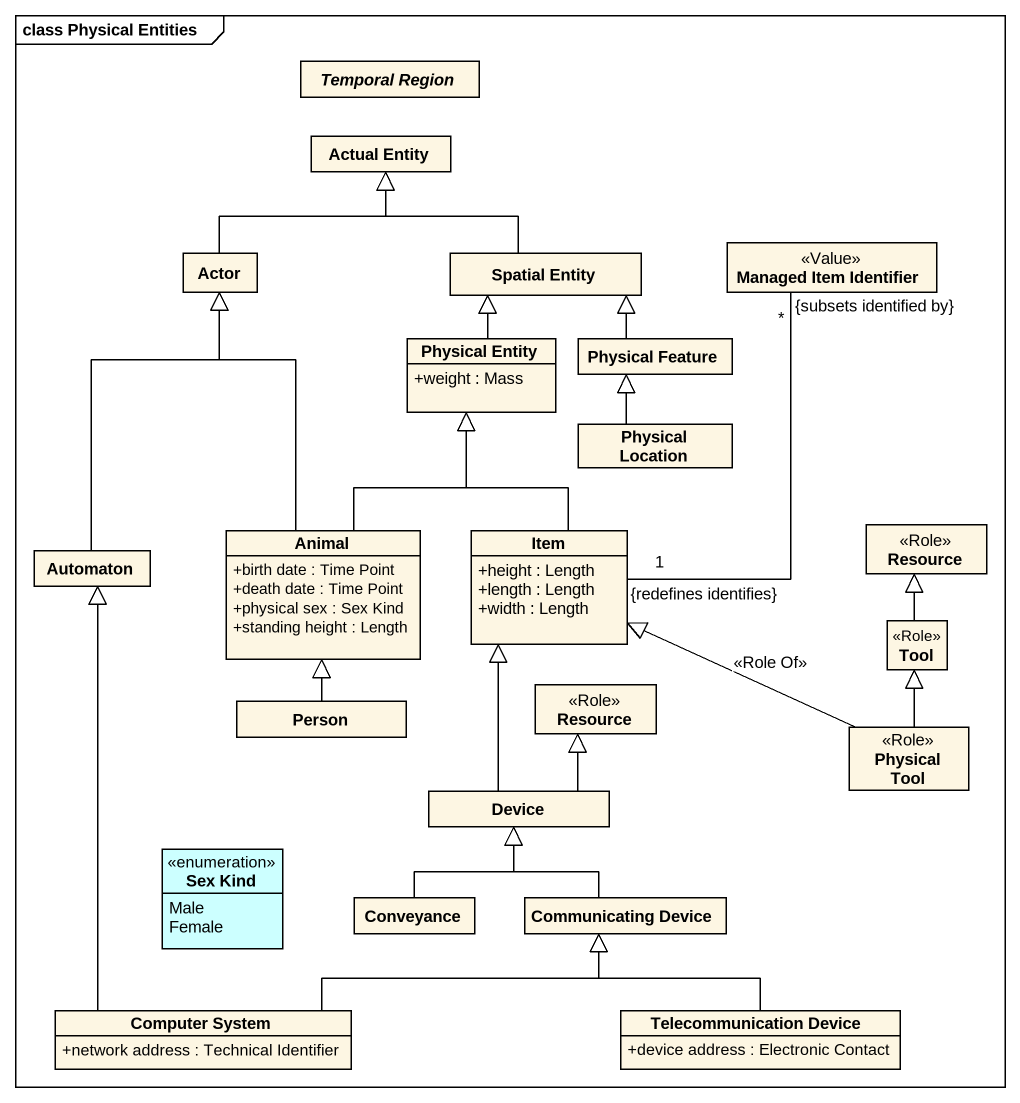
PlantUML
@startuml
mainframe class Physical Entities
hide circle
hide empty members
skinparam classAttributeIconSize 0
abstract class "Temporal Region" as Temporal_Region
class "Actual Entity" as Actual_Entity
class "Managed Item Identifier" as Managed_Item_Identifier <<Value>>
class "Actor" as Actor_
class "Spatial Entity" as Spatial_Entity
class "Physical Entity" as Physical_Entity {
  +weight : Mass
}
class "Physical Feature" as Physical_Feature
class "Physical Location" as Physical_Location
class Automaton
class Animal {
  +birth date : Time Point
  +death date : Time Point
  +physical sex : Sex Kind
  +standing height : Length
}
class Item {
  +height : Length
  +length : Length
  +width : Length
}
class Resource <<Role>>
class Tool <<Role>>
class "Person" as Person_
class "Resource" as Resource_2 <<Role>>
class "Physical Tool" as Physical_Tool <<Role>>
class Device
enum "Sex Kind" as Sex_Kind #CCFFFF {
  Male
  Female
}
class Conveyance
class "Communicating Device" as Communicating_Device
class "Computer System" as Computer_System {
  +network address : Technical Identifier
}
class "Telecommunication Device" as Telecommunication_Device {
  +device address : Electronic Contact
}
Managed_Item_Identifier "{subsets identified by}\n*" -- "{redefines identifies}\n1" Item
Actor_ -up-|> Actual_Entity
Spatial_Entity -up-|> Actual_Entity
Physical_Entity -up-|> Spatial_Entity
Physical_Feature -up-|> Spatial_Entity
Physical_Location -up-|> Physical_Feature
Automaton -up-|> Actor_
Animal -up-|> Actor_
Animal -up-|> Physical_Entity
Item -up-|> Physical_Entity
Tool -up-|> Resource
Person_ -up-|> Animal
Physical_Tool -left-|> Item : <<Role Of>>
Physical_Tool -up-|> Tool
Device -up-|> Item
Device -up-|> Resource_2
Conveyance -up-|> Device
Communicating_Device -up-|> Device
Computer_System -up-|> Automaton
Computer_System -right-|> Communicating_Device
Telecommunication_Device -up-|> Communicating_Device
@enduml
